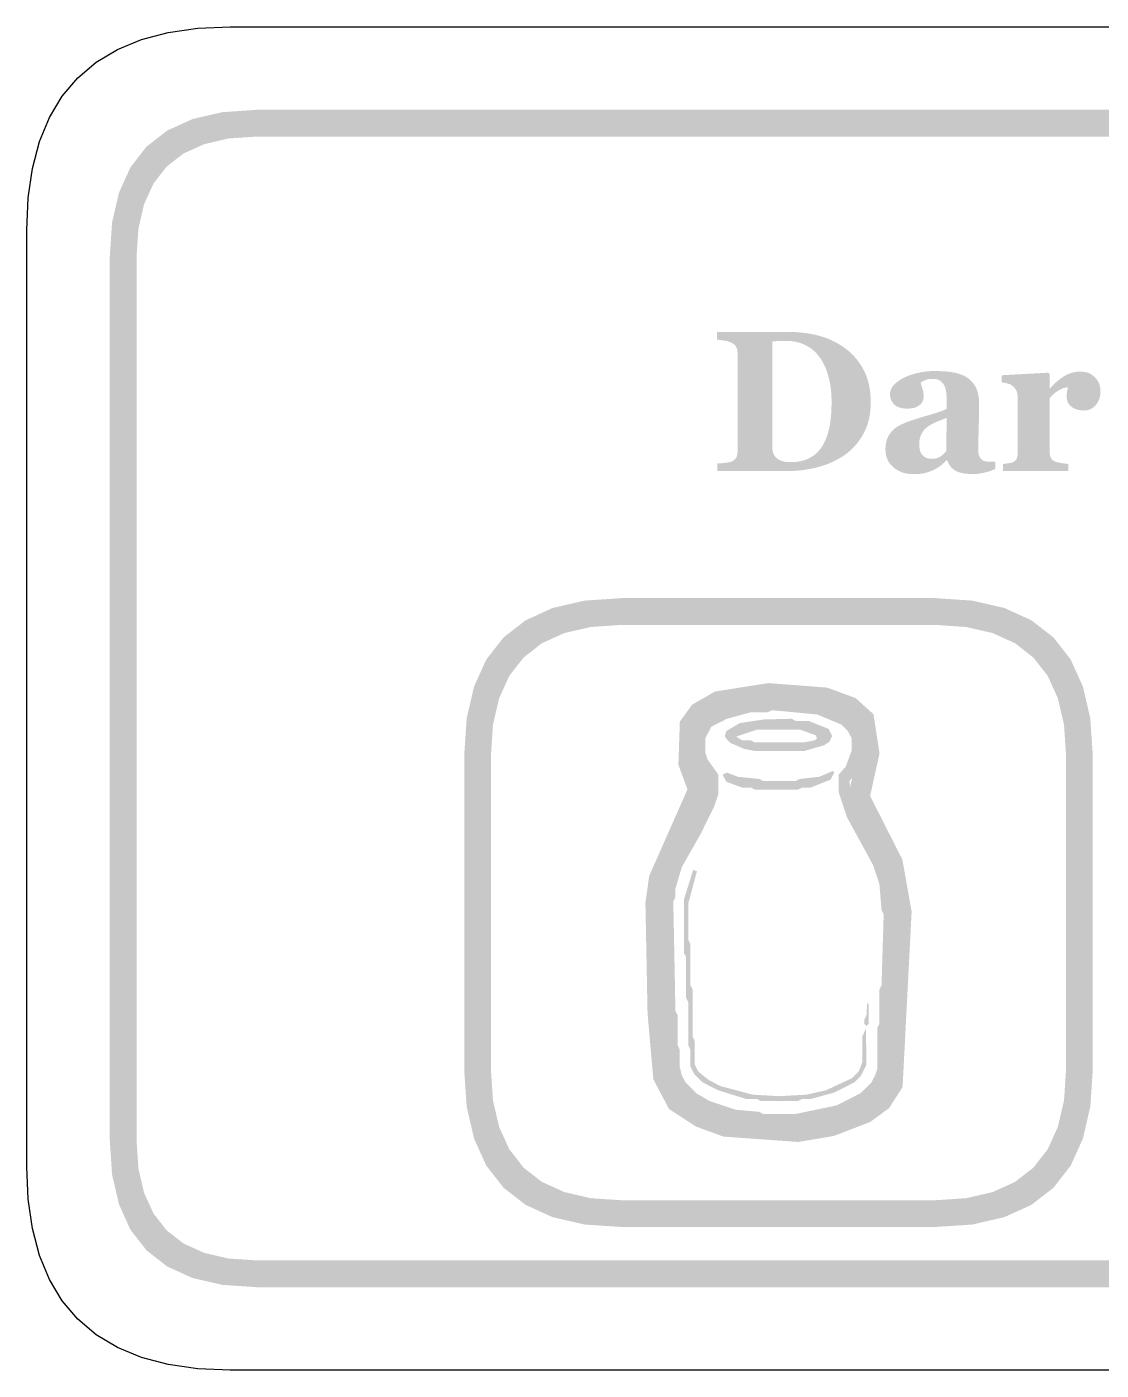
# Model space of a CAD drawing. Header units: millimetres. Extents: x 6 to 294, y 109 to 451.
# Drawn here: x 73.96 to 90.03, y 292.86 to 312.94 of the extents above; entities that cross this region are included whole.
import ezdxf

# ---------------------------------------------------------------- set-up
doc = ezdxf.new("R2010")
doc.units = ezdxf.units.MM
doc.layers.add('CUT', color=1, linetype='Continuous')
doc.layers.add('RASTER', color=7, linetype='Continuous')

msp = doc.modelspace()

# ---------------------------------------------------------------- hatches: boundary and pattern name
at = {"layer": 'RASTER'}
h = msp.add_hatch(color=7, dxfattribs=at)
h.paths.add_polyline_path([(75.2, 309.501), (75.234, 310.016), (75.338, 310.463), (75.509, 310.841), (75.75, 311.151), (76.059, 311.391), (76.438, 311.563), (76.884, 311.666), (77.4, 311.701), (134.6, 311.701), (135.116, 311.666), (135.563, 311.563), (135.941, 311.391), (136.25, 311.151), (136.491, 310.841), (136.663, 310.463), (136.766, 310.016), (136.8, 309.501), (136.8, 296.301), (136.766, 295.785), (136.663, 295.338), (136.491, 294.96), (136.25, 294.651), (135.941, 294.41), (135.563, 294.238), (135.116, 294.135), (134.6, 294.101), (77.4, 294.101), (76.884, 294.135), (76.438, 294.238), (76.059, 294.41), (75.75, 294.651), (75.509, 294.96), (75.338, 295.338), (75.234, 295.785), (75.2, 296.301)])
h.paths.add_polyline_path([(75.6, 309.501), (75.6, 296.301), (75.628, 295.879), (75.712, 295.513), (75.853, 295.204), (76.05, 294.951), (76.303, 294.754), (76.613, 294.613), (76.978, 294.529), (77.4, 294.501), (134.6, 294.501), (135.022, 294.529), (135.388, 294.613), (135.697, 294.754), (135.95, 294.951), (136.147, 295.204), (136.288, 295.513), (136.372, 295.879), (136.4, 296.301), (136.4, 309.501), (136.372, 309.923), (136.288, 310.288), (136.147, 310.598), (135.95, 310.851), (135.697, 311.048), (135.388, 311.188), (135.022, 311.273), (134.6, 311.301), (77.4, 311.301), (76.978, 311.273), (76.613, 311.188), (76.303, 311.048), (76.05, 310.851), (75.853, 310.598), (75.712, 310.288), (75.628, 309.923), (75.6, 309.501)], flags=0)
h = msp.add_hatch(color=7, dxfattribs=at)
h.paths.add_polyline_path([(86.155, 308.166), (86.201, 308.133), (86.246, 308.098), (86.288, 308.061), (86.327, 308.02), (86.364, 307.978), (86.399, 307.932), (86.432, 307.884), (86.463, 307.834), (86.49, 307.78), (86.514, 307.724), (86.534, 307.665), (86.551, 307.603), (86.563, 307.538), (86.573, 307.471), (86.578, 307.4), (86.58, 307.326), (86.578, 307.261), (86.573, 307.199), (86.565, 307.138), (86.554, 307.08), (86.539, 307.023), (86.521, 306.969), (86.5, 306.917), (86.475, 306.867), (86.448, 306.819), (86.418, 306.774), (86.387, 306.73), (86.353, 306.689), (86.318, 306.65), (86.28, 306.614), (86.24, 306.579), (86.198, 306.547), (86.153, 306.517), (86.107, 306.489), (86.059, 306.462), (86.01, 306.438), (85.959, 306.416), (85.907, 306.396), (85.853, 306.378), (85.798, 306.362), (85.742, 306.347), (85.685, 306.335), (85.628, 306.325), (85.57, 306.316), (85.511, 306.309), (85.451, 306.305), (85.391, 306.302), (85.33, 306.301), (84.283, 306.301), (84.283, 306.415), (84.295, 306.416), (84.308, 306.416), (84.321, 306.417), (84.336, 306.418), (84.351, 306.419), (84.366, 306.421), (84.383, 306.422), (84.4, 306.424), (84.417, 306.426), (84.432, 306.428), (84.446, 306.43), (84.459, 306.432), (84.47, 306.434), (84.479, 306.436), (84.487, 306.439), (84.494, 306.441), (84.507, 306.447), (84.518, 306.453), (84.529, 306.46), (84.539, 306.467), (84.547, 306.475), (84.555, 306.483), (84.562, 306.492), (84.567, 306.501), (84.572, 306.51), (84.576, 306.52), (84.58, 306.531), (84.583, 306.542), (84.585, 306.553), (84.586, 306.565), (84.587, 306.578), (84.588, 306.591), (84.588, 308.064), (84.587, 308.077), (84.586, 308.089), (84.585, 308.1), (84.583, 308.112), (84.58, 308.123), (84.577, 308.134), (84.573, 308.144), (84.569, 308.155), (84.563, 308.164), (84.557, 308.174), (84.549, 308.183), (84.54, 308.191), (84.53, 308.199), (84.519, 308.206), (84.507, 308.213), (84.494, 308.22), (84.48, 308.226), (84.466, 308.231), (84.451, 308.236), (84.437, 308.241), (84.422, 308.245), (84.407, 308.248), (84.391, 308.251), (84.376, 308.253), (84.361, 308.256), (84.347, 308.257), (84.333, 308.259), (84.321, 308.261), (84.309, 308.262), (84.299, 308.263), (84.289, 308.264), (84.28, 308.265), (84.28, 308.379), (85.386, 308.379), (85.431, 308.379), (85.476, 308.377), (85.522, 308.373), (85.569, 308.368), (85.617, 308.362), (85.666, 308.354), (85.715, 308.345), (85.765, 308.334), (85.816, 308.321), (85.866, 308.306), (85.915, 308.289), (85.964, 308.269), (86.012, 308.247), (86.06, 308.222), (86.108, 308.195), (86.155, 308.166)])
h.paths.add_polyline_path([(85.856, 306.676), (85.874, 306.706), (85.89, 306.737), (85.905, 306.77), (85.918, 306.804), (85.931, 306.84), (85.942, 306.877), (85.952, 306.915), (85.961, 306.955), (85.969, 306.996), (85.975, 307.039), (85.981, 307.083), (85.986, 307.129), (85.989, 307.176), (85.992, 307.225), (85.993, 307.276), (85.994, 307.328), (85.993, 307.379), (85.991, 307.429), (85.988, 307.477), (85.983, 307.525), (85.977, 307.572), (85.969, 307.617), (85.96, 307.661), (85.95, 307.704), (85.938, 307.746), (85.925, 307.786), (85.911, 307.825), (85.896, 307.862), (85.879, 307.897), (85.861, 307.931), (85.842, 307.963), (85.821, 307.994), (85.799, 308.023), (85.776, 308.051), (85.751, 308.077), (85.726, 308.101), (85.699, 308.123), (85.67, 308.144), (85.64, 308.163), (85.609, 308.18), (85.577, 308.196), (85.544, 308.209), (85.51, 308.22), (85.474, 308.23), (85.438, 308.237), (85.4, 308.242), (85.361, 308.245), (85.322, 308.246), (85.308, 308.246), (85.295, 308.246), (85.281, 308.246), (85.267, 308.246), (85.252, 308.245), (85.237, 308.245), (85.221, 308.244), (85.205, 308.244), (85.189, 308.243), (85.175, 308.243), (85.161, 308.242), (85.148, 308.242), (85.136, 308.241), (85.126, 308.241), (85.116, 308.241), (85.108, 308.24), (85.108, 306.663), (85.108, 306.65), (85.109, 306.637), (85.11, 306.625), (85.111, 306.613), (85.113, 306.602), (85.115, 306.591), (85.118, 306.58), (85.122, 306.57), (85.125, 306.56), (85.13, 306.55), (85.135, 306.541), (85.14, 306.532), (85.147, 306.523), (85.154, 306.515), (85.161, 306.506), (85.169, 306.499), (85.178, 306.491), (85.187, 306.484), (85.197, 306.477), (85.207, 306.471), (85.217, 306.466), (85.228, 306.46), (85.24, 306.455), (85.252, 306.451), (85.265, 306.447), (85.278, 306.444), (85.293, 306.441), (85.309, 306.438), (85.325, 306.436), (85.342, 306.435), (85.361, 306.434), (85.38, 306.434), (85.421, 306.435), (85.46, 306.438), (85.498, 306.443), (85.534, 306.449), (85.569, 306.458), (85.602, 306.469), (85.634, 306.481), (85.664, 306.496), (85.693, 306.512), (85.721, 306.53), (85.747, 306.55), (85.772, 306.571), (85.795, 306.595), (85.817, 306.62), (85.837, 306.647), (85.856, 306.676)], flags=0)
h = msp.add_hatch(color=7, dxfattribs=at)
h.paths.add_polyline_path([(88.443, 306.332), (88.427, 306.325), (88.409, 306.318), (88.391, 306.311), (88.373, 306.305), (88.353, 306.298), (88.333, 306.292), (88.312, 306.286), (88.291, 306.28), (88.269, 306.275), (88.246, 306.27), (88.223, 306.266), (88.2, 306.263), (88.177, 306.26), (88.153, 306.258), (88.129, 306.257), (88.105, 306.257), (88.061, 306.258), (88.021, 306.26), (87.983, 306.264), (87.948, 306.27), (87.917, 306.278), (87.888, 306.287), (87.862, 306.298), (87.84, 306.31), (87.819, 306.324), (87.801, 306.34), (87.784, 306.357), (87.768, 306.375), (87.755, 306.395), (87.743, 306.416), (87.732, 306.439), (87.724, 306.463), (87.715, 306.463), (87.703, 306.451), (87.69, 306.439), (87.678, 306.428), (87.666, 306.417), (87.654, 306.407), (87.642, 306.397), (87.631, 306.387), (87.619, 306.378), (87.608, 306.37), (87.596, 306.361), (87.584, 306.354), (87.571, 306.346), (87.559, 306.338), (87.546, 306.331), (87.533, 306.325), (87.52, 306.318), (87.503, 306.311), (87.486, 306.303), (87.469, 306.297), (87.453, 306.29), (87.436, 306.285), (87.42, 306.28), (87.404, 306.275), (87.388, 306.271), (87.371, 306.267), (87.353, 306.264), (87.333, 306.261), (87.311, 306.259), (87.288, 306.258), (87.264, 306.256), (87.237, 306.256), (87.21, 306.255), (87.168, 306.257), (87.128, 306.262), (87.089, 306.269), (87.052, 306.28), (87.017, 306.295), (86.983, 306.312), (86.95, 306.332), (86.92, 306.356), (86.892, 306.382), (86.867, 306.41), (86.846, 306.44), (86.83, 306.472), (86.816, 306.507), (86.807, 306.543), (86.801, 306.581), (86.8, 306.622), (86.8, 306.645), (86.801, 306.667), (86.803, 306.689), (86.806, 306.71), (86.81, 306.729), (86.814, 306.748), (86.82, 306.766), (86.826, 306.783), (86.833, 306.8), (86.84, 306.816), (86.849, 306.831), (86.858, 306.846), (86.867, 306.861), (86.878, 306.875), (86.889, 306.888), (86.901, 306.901), (86.912, 306.913), (86.923, 306.924), (86.936, 306.934), (86.948, 306.944), (86.961, 306.954), (86.974, 306.963), (86.988, 306.971), (87.002, 306.979), (87.017, 306.987), (87.032, 306.994), (87.047, 307.001), (87.063, 307.009), (87.079, 307.016), (87.095, 307.023), (87.112, 307.029), (87.129, 307.036), (87.163, 307.048), (87.198, 307.061), (87.235, 307.073), (87.274, 307.085), (87.315, 307.098), (87.357, 307.111), (87.4, 307.124), (87.446, 307.136), (87.49, 307.149), (87.532, 307.162), (87.57, 307.174), (87.605, 307.186), (87.637, 307.197), (87.666, 307.208), (87.692, 307.219), (87.715, 307.23), (87.715, 307.37), (87.715, 307.38), (87.715, 307.39), (87.714, 307.401), (87.714, 307.413), (87.713, 307.425), (87.712, 307.438), (87.711, 307.452), (87.709, 307.467), (87.708, 307.482), (87.705, 307.496), (87.703, 307.509), (87.7, 307.522), (87.697, 307.534), (87.693, 307.546), (87.689, 307.557), (87.684, 307.568), (87.679, 307.579), (87.673, 307.59), (87.666, 307.601), (87.658, 307.611), (87.65, 307.621), (87.64, 307.63), (87.63, 307.639), (87.62, 307.647), (87.608, 307.655), (87.596, 307.661), (87.583, 307.667), (87.569, 307.671), (87.554, 307.675), (87.538, 307.677), (87.522, 307.679), (87.504, 307.679), (87.488, 307.679), (87.473, 307.678), (87.459, 307.677), (87.445, 307.675), (87.432, 307.672), (87.419, 307.669), (87.408, 307.665), (87.396, 307.661), (87.386, 307.656), (87.376, 307.652), (87.366, 307.647), (87.357, 307.642), (87.349, 307.638), (87.341, 307.633), (87.334, 307.628), (87.327, 307.624), (87.328, 307.616), (87.33, 307.607), (87.332, 307.597), (87.335, 307.587), (87.339, 307.575), (87.343, 307.562), (87.347, 307.549), (87.352, 307.534), (87.357, 307.519), (87.361, 307.504), (87.364, 307.49), (87.367, 307.475), (87.369, 307.461), (87.371, 307.447), (87.372, 307.432), (87.372, 307.418), (87.372, 307.412), (87.371, 307.405), (87.37, 307.398), (87.369, 307.39), (87.367, 307.382), (87.365, 307.374), (87.362, 307.365), (87.359, 307.356), (87.356, 307.347), (87.352, 307.338), (87.348, 307.33), (87.343, 307.323), (87.338, 307.316), (87.333, 307.309), (87.327, 307.303), (87.321, 307.297), (87.312, 307.29), (87.304, 307.283), (87.295, 307.277), (87.285, 307.271), (87.276, 307.265), (87.266, 307.26), (87.256, 307.256), (87.246, 307.251), (87.234, 307.248), (87.222, 307.244), (87.208, 307.242), (87.193, 307.239), (87.176, 307.238), (87.158, 307.236), (87.138, 307.236), (87.117, 307.235), (87.088, 307.236), (87.06, 307.239), (87.034, 307.244), (87.009, 307.25), (86.987, 307.259), (86.967, 307.269), (86.948, 307.281), (86.931, 307.295), (86.917, 307.31), (86.904, 307.327), (86.893, 307.344), (86.884, 307.363), (86.877, 307.383), (86.872, 307.404), (86.869, 307.426), (86.868, 307.449), (86.869, 307.469), (86.872, 307.489), (86.878, 307.508), (86.885, 307.527), (86.894, 307.545), (86.905, 307.563), (86.918, 307.58), (86.934, 307.596), (86.95, 307.612), (86.968, 307.628), (86.986, 307.642), (87.006, 307.656), (87.026, 307.669), (87.047, 307.681), (87.07, 307.693), (87.093, 307.704), (87.116, 307.715), (87.14, 307.725), (87.166, 307.734), (87.192, 307.743), (87.219, 307.751), (87.247, 307.759), (87.275, 307.766), (87.305, 307.772), (87.335, 307.778), (87.364, 307.783), (87.393, 307.787), (87.421, 307.79), (87.448, 307.793), (87.475, 307.795), (87.502, 307.796), (87.528, 307.796), (87.563, 307.796), (87.597, 307.795), (87.631, 307.794), (87.664, 307.792), (87.696, 307.79), (87.728, 307.787), (87.758, 307.784), (87.788, 307.78), (87.818, 307.775), (87.846, 307.769), (87.874, 307.762), (87.901, 307.754), (87.927, 307.744), (87.953, 307.734), (87.978, 307.723), (88.002, 307.71), (88.024, 307.696), (88.045, 307.681), (88.065, 307.665), (88.084, 307.647), (88.101, 307.628), (88.117, 307.607), (88.133, 307.585), (88.146, 307.561), (88.159, 307.536), (88.17, 307.509), (88.179, 307.48), (88.187, 307.449), (88.192, 307.416), (88.197, 307.382), (88.199, 307.345), (88.2, 307.307), (88.2, 307.265), (88.2, 307.221), (88.199, 307.174), (88.198, 307.126), (88.197, 307.076), (88.196, 307.024), (88.195, 306.97), (88.193, 306.915), (88.192, 306.86), (88.19, 306.811), (88.189, 306.766), (88.188, 306.726), (88.188, 306.691), (88.187, 306.661), (88.187, 306.636), (88.187, 306.616), (88.187, 306.6), (88.188, 306.585), (88.19, 306.57), (88.192, 306.557), (88.194, 306.544), (88.198, 306.533), (88.202, 306.522), (88.207, 306.512), (88.212, 306.503), (88.218, 306.494), (88.224, 306.486), (88.232, 306.478), (88.24, 306.472), (88.248, 306.465), (88.257, 306.46), (88.267, 306.455), (88.274, 306.452), (88.282, 306.449), (88.29, 306.447), (88.299, 306.445), (88.31, 306.444), (88.321, 306.442), (88.333, 306.441), (88.346, 306.441), (88.359, 306.44), (88.372, 306.44), (88.384, 306.439), (88.397, 306.439), (88.409, 306.439), (88.421, 306.439), (88.432, 306.439), (88.443, 306.438)])
h.paths.add_polyline_path([(87.715, 307.095), (87.695, 307.088), (87.674, 307.08), (87.654, 307.073), (87.633, 307.065), (87.613, 307.057), (87.593, 307.048), (87.573, 307.04), (87.552, 307.031), (87.533, 307.022), (87.514, 307.013), (87.496, 307.004), (87.479, 306.994), (87.463, 306.985), (87.448, 306.975), (87.434, 306.965), (87.421, 306.956), (87.407, 306.945), (87.395, 306.934), (87.383, 306.922), (87.372, 306.909), (87.362, 306.895), (87.353, 306.881), (87.344, 306.866), (87.336, 306.851), (87.328, 306.835), (87.322, 306.818), (87.317, 306.8), (87.313, 306.781), (87.309, 306.762), (87.307, 306.742), (87.305, 306.722), (87.305, 306.701), (87.306, 306.673), (87.308, 306.648), (87.312, 306.624), (87.318, 306.602), (87.325, 306.582), (87.334, 306.565), (87.345, 306.549), (87.357, 306.535), (87.37, 306.523), (87.384, 306.513), (87.399, 306.504), (87.415, 306.497), (87.431, 306.491), (87.449, 306.487), (87.466, 306.485), (87.485, 306.484), (87.505, 306.484), (87.524, 306.486), (87.542, 306.489), (87.559, 306.492), (87.575, 306.497), (87.59, 306.502), (87.604, 306.509), (87.618, 306.517), (87.63, 306.525), (87.643, 306.534), (87.655, 306.544), (87.667, 306.554), (87.678, 306.564), (87.689, 306.575), (87.699, 306.586), (87.709, 306.598)], flags=0)
msp.add_hatch(color=7, dxfattribs=at).paths.add_polyline_path([(90.015, 307.486), (90.014, 307.458), (90.011, 307.432), (90.005, 307.406), (89.998, 307.381), (89.988, 307.357), (89.976, 307.334), (89.962, 307.312), (89.946, 307.29), (89.928, 307.271), (89.909, 307.253), (89.888, 307.239), (89.866, 307.227), (89.843, 307.218), (89.818, 307.211), (89.792, 307.207), (89.764, 307.206), (89.738, 307.207), (89.713, 307.209), (89.689, 307.214), (89.666, 307.22), (89.644, 307.227), (89.623, 307.237), (89.603, 307.248), (89.583, 307.26), (89.566, 307.275), (89.551, 307.291), (89.538, 307.308), (89.528, 307.327), (89.52, 307.348), (89.514, 307.37), (89.511, 307.394), (89.51, 307.42), (89.51, 307.432), (89.51, 307.444), (89.511, 307.455), (89.511, 307.466), (89.512, 307.475), (89.514, 307.484), (89.515, 307.492), (89.517, 307.5), (89.519, 307.507), (89.52, 307.514), (89.522, 307.521), (89.524, 307.527), (89.525, 307.534), (89.527, 307.541), (89.529, 307.547), (89.53, 307.553), (89.513, 307.552), (89.496, 307.549), (89.478, 307.545), (89.461, 307.54), (89.443, 307.534), (89.425, 307.526), (89.407, 307.517), (89.388, 307.506), (89.37, 307.495), (89.352, 307.483), (89.334, 307.469), (89.318, 307.455), (89.301, 307.44), (89.286, 307.424), (89.271, 307.407), (89.256, 307.389), (89.256, 306.585), (89.256, 306.572), (89.257, 306.56), (89.258, 306.549), (89.26, 306.538), (89.262, 306.528), (89.265, 306.518), (89.268, 306.509), (89.272, 306.5), (89.277, 306.492), (89.282, 306.484), (89.287, 306.477), (89.294, 306.47), (89.301, 306.464), (89.309, 306.458), (89.317, 306.452), (89.326, 306.447), (89.335, 306.443), (89.345, 306.44), (89.356, 306.436), (89.369, 306.432), (89.382, 306.429), (89.397, 306.426), (89.414, 306.423), (89.431, 306.42), (89.449, 306.418), (89.465, 306.415), (89.48, 306.413), (89.494, 306.412), (89.506, 306.41), (89.517, 306.409), (89.527, 306.408), (89.536, 306.408), (89.536, 306.301), (88.556, 306.301), (88.556, 306.408), (88.565, 306.408), (88.574, 306.409), (88.583, 306.41), (88.593, 306.411), (88.602, 306.412), (88.611, 306.413), (88.621, 306.415), (88.63, 306.416), (88.639, 306.417), (88.648, 306.419), (88.656, 306.42), (88.664, 306.422), (88.672, 306.424), (88.68, 306.426), (88.687, 306.428), (88.694, 306.43), (88.705, 306.434), (88.715, 306.439), (88.725, 306.444), (88.733, 306.45), (88.741, 306.457), (88.747, 306.464), (88.753, 306.471), (88.758, 306.48), (88.762, 306.488), (88.766, 306.498), (88.769, 306.508), (88.771, 306.518), (88.773, 306.53), (88.775, 306.542), (88.775, 306.554), (88.776, 306.567), (88.776, 307.42), (88.775, 307.433), (88.774, 307.446), (88.772, 307.458), (88.769, 307.47), (88.766, 307.482), (88.762, 307.493), (88.757, 307.504), (88.751, 307.514), (88.744, 307.525), (88.738, 307.534), (88.731, 307.543), (88.723, 307.552), (88.716, 307.56), (88.708, 307.568), (88.699, 307.575), (88.691, 307.581), (88.684, 307.585), (88.677, 307.589), (88.669, 307.593), (88.661, 307.597), (88.652, 307.601), (88.643, 307.604), (88.634, 307.607), (88.624, 307.61), (88.614, 307.613), (88.603, 307.616), (88.593, 307.618), (88.582, 307.62), (88.571, 307.622), (88.559, 307.624), (88.547, 307.625), (88.535, 307.626), (88.535, 307.733), (89.234, 307.771), (89.256, 307.75), (89.256, 307.537), (89.262, 307.537), (89.287, 307.566), (89.313, 307.593), (89.34, 307.618), (89.366, 307.642), (89.393, 307.664), (89.421, 307.684), (89.448, 307.704), (89.477, 307.721), (89.505, 307.737), (89.534, 307.75), (89.563, 307.762), (89.592, 307.771), (89.622, 307.778), (89.652, 307.783), (89.683, 307.787), (89.713, 307.788), (89.746, 307.786), (89.778, 307.782), (89.808, 307.776), (89.836, 307.767), (89.863, 307.755), (89.887, 307.74), (89.911, 307.723), (89.932, 307.703), (89.952, 307.682), (89.968, 307.658), (89.983, 307.633), (89.994, 307.607), (90.003, 307.579), (90.01, 307.549), (90.014, 307.518), (90.015, 307.486)])
h = msp.add_hatch(color=7, dxfattribs=at)
h.paths.add_polyline_path([(80.5, 302.051), (80.537, 302.602), (80.647, 303.079), (80.83, 303.483), (81.088, 303.813), (81.418, 304.07), (81.822, 304.254), (82.299, 304.364), (82.85, 304.401), (87.55, 304.401), (88.101, 304.364), (88.578, 304.254), (88.982, 304.07), (89.313, 303.813), (89.57, 303.483), (89.753, 303.079), (89.863, 302.602), (89.9, 302.051), (89.9, 297.351), (89.863, 296.8), (89.753, 296.323), (89.57, 295.919), (89.313, 295.588), (88.982, 295.331), (88.578, 295.148), (88.101, 295.038), (87.55, 295.001), (82.85, 295.001), (82.299, 295.038), (81.822, 295.148), (81.418, 295.331), (81.088, 295.588), (80.83, 295.919), (80.647, 296.323), (80.537, 296.8), (80.5, 297.351)])
h.paths.add_polyline_path([(80.9, 302.051), (80.9, 297.351), (80.93, 296.894), (81.022, 296.498), (81.174, 296.163), (81.388, 295.888), (81.662, 295.675), (81.997, 295.523), (82.393, 295.431), (82.85, 295.401), (87.55, 295.401), (88.007, 295.431), (88.403, 295.523), (88.738, 295.675), (89.012, 295.888), (89.226, 296.163), (89.378, 296.498), (89.47, 296.894), (89.5, 297.351), (89.5, 302.051), (89.47, 302.508), (89.378, 302.904), (89.226, 303.239), (89.012, 303.513), (88.738, 303.727), (88.403, 303.879), (88.007, 303.97), (87.55, 304.001), (82.85, 304.001), (82.393, 303.97), (81.997, 303.879), (81.662, 303.727), (81.388, 303.513), (81.174, 303.239), (81.022, 302.904), (80.93, 302.508), (80.9, 302.051)], flags=0)
h = msp.add_hatch(color=7, dxfattribs=at)
h.paths.add_polyline_path([(85.046, 303.131), (85.928, 303.064), (86.354, 302.907), (86.621, 302.665), (86.711, 302.079), (86.57, 301.444), (87.052, 300.495), (87.191, 299.718), (87.056, 297.092), (86.853, 296.777), (86.571, 296.57), (86.026, 296.361), (85.497, 296.272), (84.376, 296.352), (83.962, 296.504), (83.562, 296.765), (83.329, 297.209), (83.242, 298.19), (83.21, 299.846), (83.266, 300.247), (83.839, 301.543), (83.703, 301.91), (83.725, 302.556), (83.909, 302.809), (84.25, 303.005)])
h.paths.add_polyline_path([(85.059, 302.809), (84.358, 302.698), (84.128, 302.566), (84.042, 302.447), (84.025, 301.962), (84.185, 301.533), (83.576, 300.158), (83.53, 299.827), (83.562, 298.207), (83.642, 297.301), (83.807, 296.987), (84.107, 296.792), (84.444, 296.668), (85.481, 296.594), (85.941, 296.671), (86.417, 296.854), (86.616, 297), (86.741, 297.193), (86.869, 299.698), (86.745, 300.392), (86.232, 301.401), (86.386, 302.089), (86.322, 302.504), (86.185, 302.628), (85.859, 302.748), (85.059, 302.809)], flags=0)
h = msp.add_hatch(color=7, dxfattribs=at)
h.paths.add_polyline_path([(84.856, 302.877), (85.521, 302.887), (85.585, 302.855), (85.714, 302.855), (86.067, 302.758), (86.301, 302.639), (86.366, 302.575), (86.452, 302.405), (86.484, 302.18), (86.452, 302.116), (86.452, 301.956), (86.366, 301.785), (86.26, 301.667), (86.292, 301.41), (86.475, 301.015), (86.838, 300.35), (86.934, 299.901), (86.934, 298.873), (86.902, 298.809), (86.902, 298.135), (86.87, 298.07), (86.87, 297.396), (86.838, 297.236), (86.751, 297.065), (86.526, 296.841), (86.067, 296.625), (85.65, 296.529), (85.425, 296.529), (85.361, 296.497), (85.039, 296.497), (84.975, 296.529), (84.558, 296.561), (84.237, 296.658), (83.874, 296.841), (83.681, 297.033), (83.595, 297.203), (83.53, 297.46), (83.498, 298.424), (83.466, 298.488), (83.466, 299.997), (83.595, 300.446), (84.076, 301.345), (84.14, 301.57), (84.131, 301.689), (84.034, 301.785), (83.948, 301.956), (83.916, 302.309), (84.034, 302.575), (84.163, 302.672), (84.526, 302.823)])
h.paths.add_polyline_path([(85.104, 302.726), (85.039, 302.694), (84.783, 302.694), (84.429, 302.598), (84.195, 302.479), (84.108, 302.309), (84.108, 302.084), (84.14, 301.988), (84.301, 301.763), (84.301, 301.474), (84.237, 301.281), (84.034, 300.873), (83.755, 300.382), (83.659, 300.061), (83.659, 299.933), (83.627, 299.868), (83.659, 298.231), (83.691, 298.167), (83.691, 297.717), (83.723, 297.653), (83.723, 297.396), (83.755, 297.268), (83.81, 297.162), (83.97, 297.001), (84.173, 296.882), (84.558, 296.754), (84.911, 296.722), (84.975, 296.69), (85.457, 296.69), (86.067, 296.818), (86.43, 297.001), (86.59, 297.162), (86.645, 297.268), (86.677, 297.364), (86.677, 297.974), (86.709, 298.038), (86.709, 298.552), (86.741, 298.616), (86.773, 299.676), (86.741, 299.74), (86.709, 300.125), (86.613, 300.414), (86.227, 301.121), (86.099, 301.506), (86.099, 301.763), (86.205, 301.882), (86.292, 302.116), (86.292, 302.309), (86.237, 302.415), (86.141, 302.511), (85.778, 302.662)], flags=0)
h.paths.add_polyline_path([(84.985, 302.588), (85.393, 302.598), (85.457, 302.566), (85.65, 302.566), (85.948, 302.447), (86.003, 302.341), (85.961, 302.254), (85.884, 302.203), (85.585, 302.116), (84.847, 302.116), (84.686, 302.148), (84.484, 302.235), (84.42, 302.299), (84.397, 302.341), (84.42, 302.415), (84.622, 302.534)], flags=0)
h.paths.add_polyline_path([(84.879, 302.437), (84.567, 302.331), (84.654, 302.277), (84.783, 302.277), (84.847, 302.245), (85.585, 302.245), (85.746, 302.277), (85.778, 302.309), (85.755, 302.351), (85.521, 302.437)], flags=0)
h.paths.add_polyline_path([(86.012, 301.818), (86.035, 301.795), (85.98, 301.689), (85.682, 301.57), (85.553, 301.57), (85.489, 301.538), (84.847, 301.538), (84.783, 301.57), (84.654, 301.57), (84.42, 301.657), (84.365, 301.763), (84.429, 301.795), (84.59, 301.731), (84.911, 301.699), (84.975, 301.667), (85.457, 301.667), (85.521, 301.699), (85.81, 301.731)], flags=0)
h.paths.add_polyline_path([(83.925, 300.34), (83.98, 300.318), (83.851, 299.836), (83.851, 299.291), (83.884, 299.226), (83.884, 298.616), (83.916, 298.552), (83.916, 297.846), (83.948, 297.781), (83.948, 297.428), (84.002, 297.322), (84.163, 297.194), (84.333, 297.107), (84.815, 296.979), (85.21, 296.956), (85.617, 296.979), (85.906, 297.043), (86.301, 297.226), (86.398, 297.322), (86.452, 297.46), (86.452, 297.846), (86.507, 297.964), (86.516, 297.428), (86.43, 297.258), (86.333, 297.162), (86.035, 297.011), (85.682, 296.914), (85.553, 296.914), (85.489, 296.882), (84.943, 296.882), (84.879, 296.914), (84.718, 296.914), (84.301, 297.043), (84.067, 297.162), (83.938, 297.29), (83.884, 297.396), (83.884, 297.653), (83.851, 297.717), (83.851, 298.359), (83.819, 298.424), (83.819, 299.034), (83.787, 299.098), (83.787, 299.901)], flags=0)
h.paths.add_polyline_path([(86.526, 298.35), (86.549, 298.327), (86.549, 298.038), (86.516, 298.006), (86.484, 298.038), (86.484, 298.102), (86.516, 298.167)], flags=0)

# ---------------------------------------------------------------- linework, layer by layer
at = {"layer": 'CUT'}
msp.add_lwpolyline([(135.001, 292.861), (76.999, 292.861), (76.517, 292.882), (76.075, 292.945), (75.675, 293.05), (75.315, 293.198), (74.997, 293.389), (74.722, 293.622), (74.488, 293.898), (74.297, 294.216), (74.149, 294.576), (74.044, 294.976), (73.981, 295.418), (73.96, 295.9), (73.96, 309.902), (73.981, 310.384), (74.044, 310.825), (74.149, 311.226), (74.297, 311.585), (74.488, 311.903), (74.722, 312.179), (74.997, 312.413), (75.315, 312.603), (75.675, 312.751), (76.075, 312.857), (76.517, 312.92), (76.999, 312.941), (135.001, 312.941)], dxfattribs=at)

doc.saveas('drawing.dxf')
